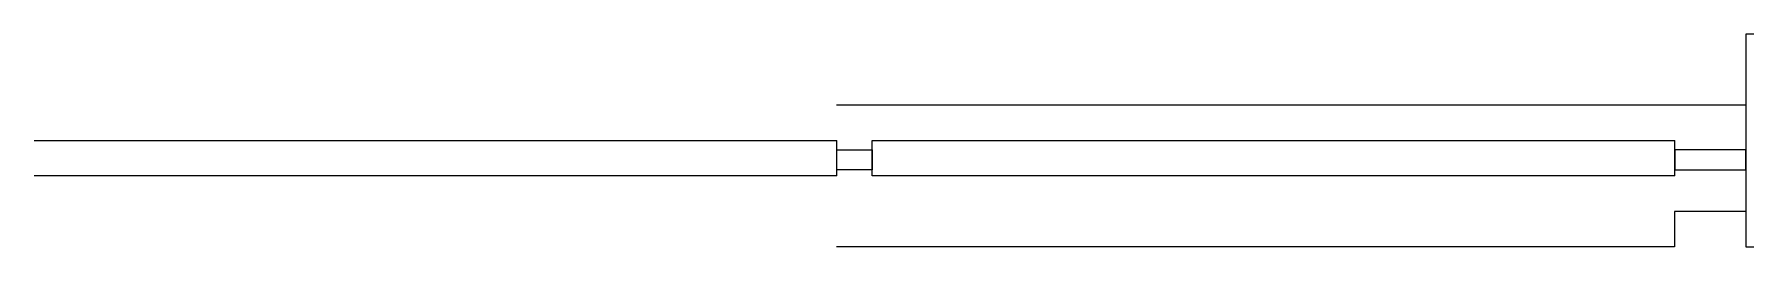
# Model space of a CAD drawing. Extents: x -51224 to -13975, y -20628 to 9094.
# Drawn here: x -41318 to -38902, y -19928 to -19628 of the extents above; entities that cross this region are included whole.
import ezdxf

# ---------------------------------------------------------------- set-up
doc = ezdxf.new("R2010")
doc.units = 0
doc.header["$LTSCALE"] = 5
doc.header["$MEASUREMENT"] = 0
doc.layers.add('0-BCA', color=33, linetype='CONTINUOUS')
doc.layers.add('2', color=2, linetype='CONTINUOUS')

msp = doc.modelspace()

# ---------------------------------------------------------------- linework, layer by layer
at = {"layer": '0-BCA', "color": 3}
for p, q in [((-41317.9, -19778.4, 0), (-40184.8, -19778.4)), ((-40184.8, -19828.4), (-40184.8, -19778.4)), ((-40134.8, -19778.4), (-39001.6, -19778.4, 0)), ((-39001.6, -19828.4, 0), (-39001.6, -19778.4, 0)), ((-40184.8, -19828.4), (-41317.9, -19828.4, 0)), ((-39001.6, -19828.4, 0), (-40134.8, -19828.4))]:
    msp.add_line(p, q, dxfattribs=at)
at = {"layer": '0-BCA', "color": 5, "elevation": 0}
msp.add_lwpolyline([(-38901.6, -19928.4), (-38601.6, -19928.4), (-38601.6, -19628.4), (-38901.6, -19628.4)], close=True, dxfattribs=at)
at = {"layer": '0-BCA', "color": 3}
msp.add_lwpolyline([(-40134.8, -19828.4), (-40134.8, -19778.4)], dxfattribs=at)
at = {"layer": '2'}
for p, q in [((-38901.6, -19728.4, 0), (-40185.3, -19728.4, 0)), ((-39002.2, -19878.4, 0), (-39002.2, -19928.4, 0)), ((-38901.6, -19878.4, 0), (-39002.2, -19878.4, 0)), ((-39002.2, -19928.4, 0), (-40185.3, -19928.4, 0))]:
    msp.add_line(p, q, dxfattribs=at)
at = {"layer": '2', "elevation": 0}
for points in [[(-40184.8, -19791.5), (-40134.8, -19791.5), (-40134.8, -19819.8), (-40184.8, -19819.8)], [(-38901.6, -19791.5), (-39001.6, -19791.5), (-39001.6, -19819.8), (-38901.6, -19819.8)]]:
    msp.add_lwpolyline(points, close=True, dxfattribs=at)

doc.saveas('drawing.dxf')
